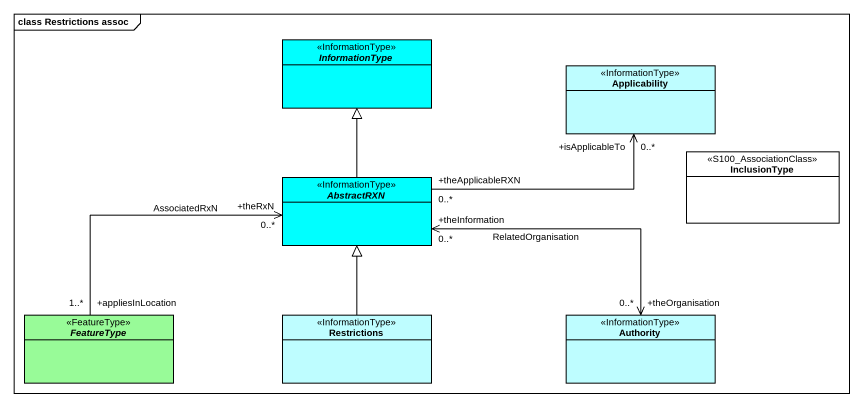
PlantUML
@startuml
mainframe class Restrictions assoc
hide circle
hide empty members
abstract class InformationType <<InformationType>> #00FFFF
class Applicability <<InformationType>> #BEFDFF
class InclusionType <<S100_AssociationClass>> #FFFFFF
abstract class AbstractRXN <<InformationType>> #00FFFF
abstract class FeatureType <<FeatureType>> #98FB98
class Restrictions <<InformationType>> #BEFDFF
class Authority <<InformationType>> #BEFDFF
AbstractRXN -up-|> InformationType
AbstractRXN "+theApplicableRXN\n0..*" -right-> "+isApplicableTo\n0..*" Applicability
FeatureType "+appliesInLocation\n1..*" -right-> "+theRxN\n0..*" AbstractRXN : AssociatedRxN
Restrictions -up-|> AbstractRXN
Authority "+theOrganisation\n0..*" <-left-> "+theInformation\n0..*" AbstractRXN : RelatedOrganisation
@enduml
